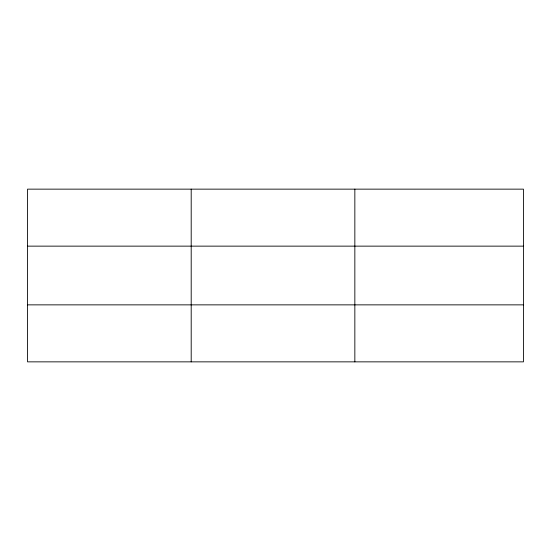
<?xml version="1.0" encoding="UTF-8"?>
<svg xmlns="http://www.w3.org/2000/svg" width="551" height="551" viewBox="0 0 551 551"><rect width="100%" height="100%" fill="white"/><g stroke="black" fill="none" stroke-linecap="round" stroke-linejoin="round"><path stroke-width="0.83" d="M191.197 189.145L191.197 361.855M354.844 189.145L354.844 361.855M523.45 304.861L523.45 361.855L27.55 361.855L27.55 189.145L523.45 189.145L523.45 304.861L27.55 304.861M27.55 246.139L523.45 246.139"/></g></svg>
